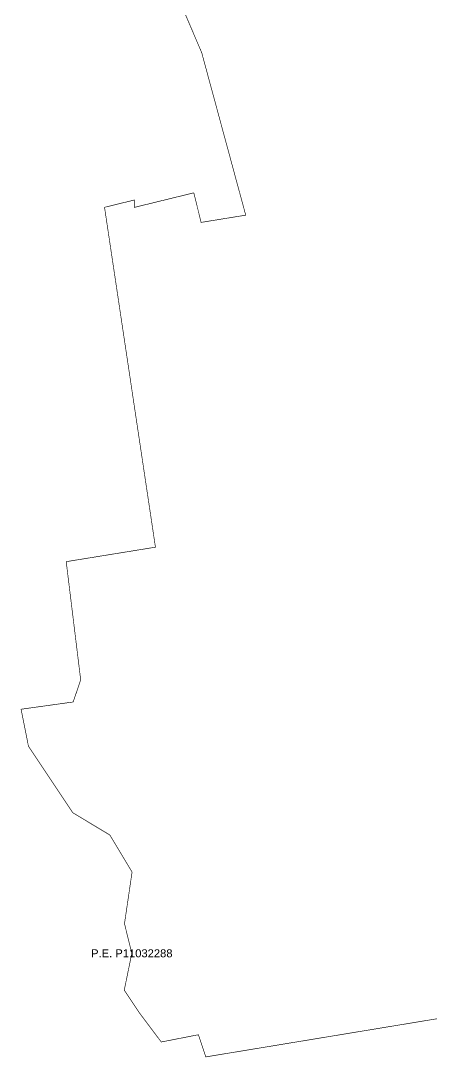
# Model space of a CAD drawing. Header units: metres. Extents: x 561401 to 594056, y 8460144 to 8508504.
# Drawn here: x 586653.2 to 586781.4, y 8500591.3 to 8500915.1 of the extents above; entities that cross this region are included whole.
import ezdxf
from ezdxf.enums import TextEntityAlignment as Align

# ---------------------------------------------------------------- set-up
doc = ezdxf.new("R2010")
doc.units = ezdxf.units.M
doc.layers.add('1.2. AFECTADOS BASE GRAFICA SUNARP', color=150, linetype='Continuous')
doc.layers.add('1.3 ETIQUETA P.E. Y U.C.', color=1, linetype='Continuous')
doc.styles.add('Arial', font='arial.ttf', dxfattribs={"height": 1})

msp = doc.modelspace()

# ---------------------------------------------------------------- linework, layer by layer
at = {"layer": '1.2. AFECTADOS BASE GRAFICA SUNARP', "color": 64, "linetype": 'Continuous', "lineweight": -3, "const_width": 0.2}
msp.add_lwpolyline([(586702.8, 8500921.37), (586709.71, 8500905.2), (586723.47, 8500854.4), (586709.54, 8500852.14), (586707.24, 8500861.37), (586688.65, 8500856.82), (586688.66, 8500859.13), (586679.37, 8500856.85), (586695.27, 8500750.67), (586667.4, 8500746.15), (586671.92, 8500709.22), (586669.57, 8500702.31), (586653.31, 8500700.05), (586655.6, 8500688.51), (586669.46, 8500667.7), (586681.05, 8500660.74), (586687.97, 8500649.18), (586685.6, 8500633.04), (586687.89, 8500623.8), (586685.53, 8500612.28), (586690.15, 8500605.34), (586697.09, 8500596.09), (586708.7, 8500598.36), (586711, 8500591.43), (586848.06, 8500614.05)], dxfattribs=at)

# ---------------------------------------------------------------- texts
at = {"layer": '1.3 ETIQUETA P.E. Y U.C.', "color": 1, "linetype": 'ByBlock', "lineweight": 13, "style": 'Arial'}
msp.add_text('P.E. P11032288', height=2.5, dxfattribs=at).set_placement((586687.89, 8500623.8), align=Align.MIDDLE_CENTER)

doc.saveas('drawing.dxf')
